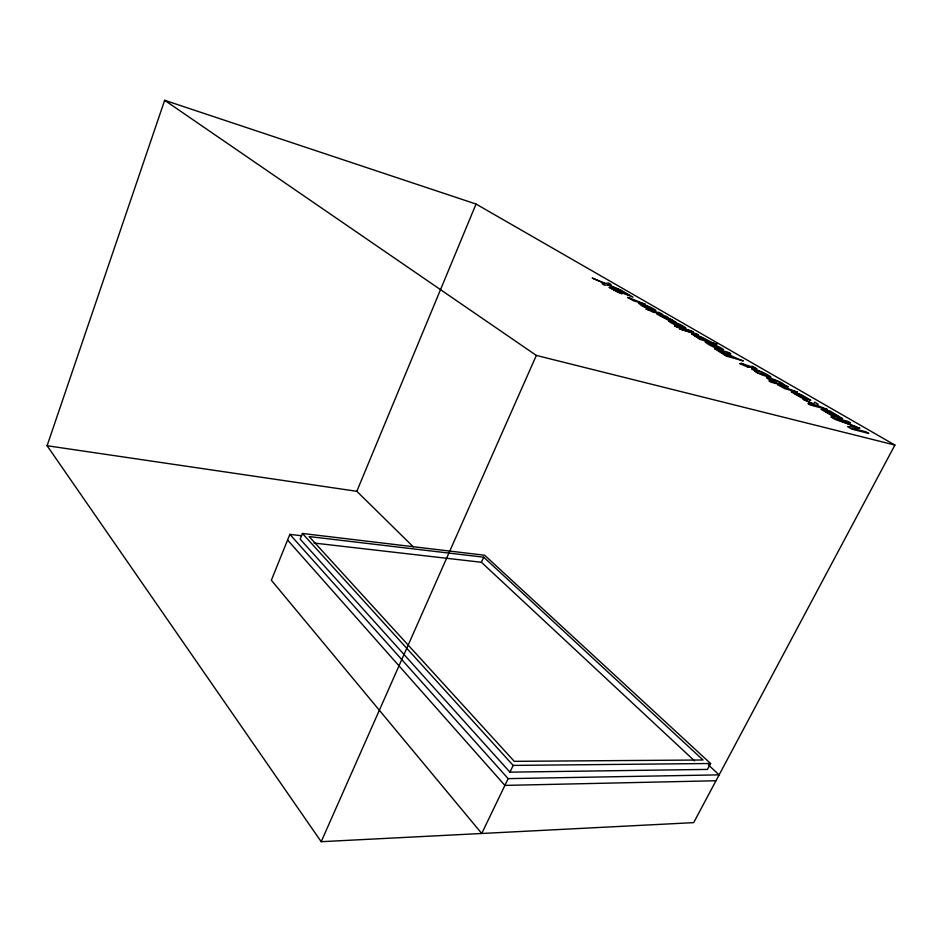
<?xml version="1.0" encoding="UTF-8"?>
<svg xmlns="http://www.w3.org/2000/svg" width="942" height="942" viewBox="0 0 942 942"><rect width="100%" height="100%" fill="white"/><g stroke="black" fill="none" stroke-linecap="round" stroke-linejoin="round"><path stroke-width="1.41" d="M47.1 445.731L164.662 100.299L476.04 204.049L894.9 445.06L693.665 822.637L321.187 841.701L47.1 445.731L356.83 491.3L413.314 546.866M301.534 535.739L289.865 534.361L271.355 580.237L481.739 833.482L508.15 778.634L719.135 774.866L708.337 764.88M302.453 533.478L300.145 539.13L509.928 772.146L707.454 769.414L710.574 763.503L484.647 555.238L302.453 533.478L513.166 765.41L710.574 763.503M356.83 491.3L476.04 204.049M321.187 841.701L536.339 355.428L164.662 100.299M694.548 760.889L481.421 562.28L483.717 557.193L309.106 536.551L514.273 761.336L703.038 759.994L483.717 557.193M509.928 772.146L513.166 765.41M715.991 780.753L504.888 785.404L287.581 540.013M314.063 543.051L481.421 562.28M536.339 355.428L894.9 445.06M289.865 534.361L508.15 778.634M609.238 287.428L618.034 292.314L622.226 293.786L612.076 288.758L633.036 297.189L622.898 291.337L620.99 290.748L629.032 295.399L614.761 289.006L609.238 287.428M767.977 375.787C749.773 371.913 751.94 365.991 767.977 375.787M659.412 312.909L645.906 308.964L654.596 312.579L653.006 311.661C673.895 319.573 654.407 309.965 659.412 312.909M784.545 384.995L788.313 386.927L771.286 382.264L768.943 380.898L775.148 382.605C752.87 371.878 780.353 380.415 784.545 384.995M668.549 320.798C670.103 324.024 696.962 333.327 680.689 324.813A6.441 0.765 23.9 0 0 676.945 323.188L674.26 322.223L683.445 326.921L676.073 324.79L670.468 321.092L668.549 320.798M769.673 379.025C784.38 388.587 787.618 383.041 769.673 379.025M810.662 400.22L801.136 397.665L791.162 391.754L794.86 392.39L805.669 398.643L807.6 398.831L796.697 392.955L801.407 394.792L810.662 400.22M705.334 341.958C712.081 348.787 739.187 355.252 710.974 343.335L720.654 348.54L718.605 348.222L709.173 342.758L705.334 341.958M794.283 393.226L803.95 398.16L794.283 393.226M751.893 368.911L756.261 372.172A8.419 1.048 24.5 0 0 761.371 374.61C785.098 383.347 757.898 368.581 751.893 368.911M821.294 409.358L831.456 415.398L835.189 416.717L824.591 410.959L838.415 417.577L842.572 418.648L829.961 410.971L821.294 409.358M714.766 348.728L726.364 356.111L743.297 360.916C741.342 360.503 716.038 349.4 730.862 353.886C730.933 352.991 722.561 350.13 723.197 351.707L714.766 348.728M659.612 315.252L668.019 319.785L656.68 313.98L665.9 316.171L668.208 317.654L667.431 317.525C689.544 329.064 663.274 317.077 659.612 315.252M653.183 309.4C635.096 304.925 639.853 301.24 653.183 309.4M814.936 402.316L813.323 403.777L802.925 399.196L817.939 406.249L808.024 403.623L810.485 405.06L827.453 409.546L816.667 405.248L818.162 404.177L814.936 402.316M718.122 350.33L725.882 355.228L731.698 356.888L722.632 351.813L718.122 350.33M708.196 343.3L716.897 347.716L708.196 343.3M672.517 320.527L662.956 316.218L672.517 320.527M638.558 303.147L641.808 305.691A7.548 0.883 23.8 0 0 646.306 307.822C669.291 316.288 644.481 303.395 638.558 303.147M691.828 334.045L699.941 339.367L716.98 344.313C708.431 341.734 701.131 335.34 691.828 334.045M706.724 340.474L699.635 338.413L694.537 335.482L701.602 337.554L706.724 340.474M607.72 284.849L604.564 285.238L602.044 283.766L604.658 283.542L592.188 278.031L605.247 283.412L608.532 283.036L610.993 284.46L608.191 284.661L621.532 290.548L607.72 284.849M756.72 368.828L747.218 366.332L749.078 367.415L747.371 366.933L739.717 363.53L743.203 364.507L741.024 363.247L753.353 367.333L751.716 366.261L753.341 366.709L756.72 368.828M859.705 428.186L851.78 428.21L865.957 431.789L868.818 433.45L851.886 429.152L847.588 426.644L855.63 426.655L835.059 419.355L830.915 416.941L847.871 421.345L850.638 422.946L836.319 419.214L859.705 428.186M839.122 417.059L827.936 411.795L834.506 414.197L839.122 417.059M797.262 392.096L784.922 388.74L777.668 384.595L797.262 392.096M696.456 333.845L679.606 328.899L698.54 335.046L696.456 333.845M676.756 326.568L674.39 325.861L678.852 327.781L676.756 326.568M691.228 330.83L679.052 327.239L693.336 332.043L691.228 330.83M629.727 298.061L627.549 297.401L633.271 300.663L645.411 304.348L629.727 298.061"/></g></svg>
